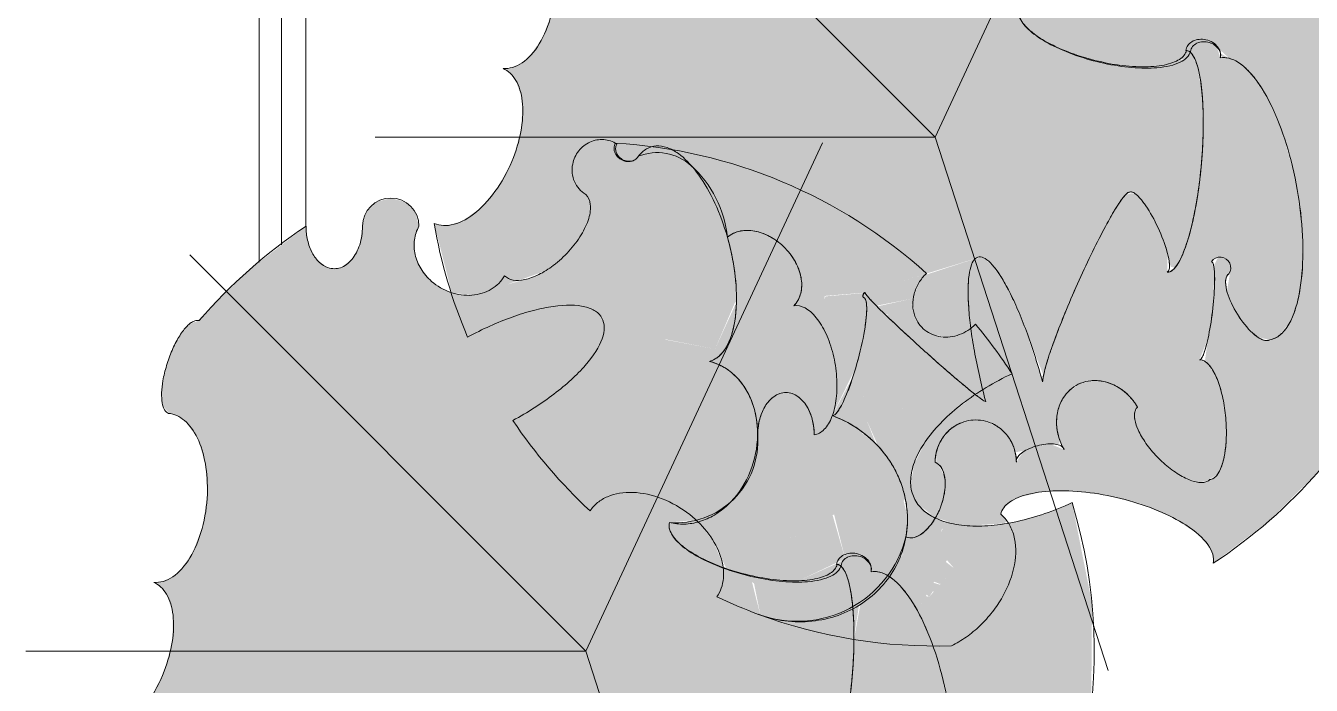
# Model space of a CAD drawing. Header units: inches. Extents: x 46946 to 48441, y 40324 to 42003.
# Drawn here: x 47943 to 47970.54, y 41182.1 to 41196.22 of the extents above; entities that cross this region are included whole.
import ezdxf

# ---------------------------------------------------------------- set-up
doc = ezdxf.new("R2010")
doc.units = ezdxf.units.IN
doc.header["$MEASUREMENT"] = 0
doc.layers.add('A-DETL-GENF', color=92, linetype='Continuous', lineweight=9)
doc.layers.add('I-FURN', color=30, linetype='Continuous', lineweight=9)

# ---------------------------------------------------------------- blocks, each defined once
blk = doc.blocks.new('PLANTER_ROOM DIVIDING_SHORT 2_ D - 6_-V152-Level 06 - Furniture')
at = {"layer": 'A-DETL-GENF'}
h = blk.add_hatch(color=256, dxfattribs=at)
h.paths.add_polyline_path([(45.401, -9.861), (44.669, -7.501), (44.207, -7.928), (43.536, -8.658), (44.163, -9.274), (44.207, -9.733), (44.735, -9.705), (45.268, -9.778)])
h.paths.add_polyline_path([(37.641, -6.361), (37.765, -6.919), (38.015, -7.424), (38.375, -7.847), (38.824, -8.162), (38.829, -8.111), (39.15, -8.283), (39.471, -8.366), (39.766, -8.361), (40.302, -8.261), (40.559, -8.161), (40.805, -8.161), (40.95, -8.099), (41.408, -7.757), (41.814, -7.246), (42.047, -6.797), (42.312, -7.019), (42.892, -7.246), (43.603, -7.436), (44.673, -7.492), (45.437, -9.973), (45.343, -10.142), (45.052, -10.435), (45.092, -10.488), (44.767, -10.548), (44.204, -10.833), (44.245, -11.299), (44.383, -11.47), (44.356, -11.831), (45.22, -12.154), (45.227, -12.083), (45.22, -11.813), (45.242, -11.741), (45.249, -12.226), (46.313, -12.772), (46.755, -13.066), (46.828, -13.206), (46.78, -13.299), (46.575, -13.482), (46.087, -13.763), (45.544, -13.97), (45.226, -14.051), (45.203, -14.136), (45.503, -14.306), (46.109, -14.494), (46.91, -14.645), (46.94, -14.649), (47.966, -14.738), (48.922, -14.719), (48.736, -14.274), (48.701, -14.115), (49.112, -13.767), (49.303, -13.415), (48.647, -13.36), (48.691, -13.066), (48.778, -12.737), (49.477, -12.559), (49.683, -12.274), (49.88, -11.714), (50.166, -11.187), (50.384, -10.927), (50.638, -10.786), (50.753, -10.789), (50.808, -11.348), (50.997, -11.113), (51.14, -10.886), (54.202, -11.649), (54.676, -10.692), (54.467, -11.77), (55.478, -12.202), (55.276, -9.205), (56.6, -8.67), (56.398, -8.475), (56.133, -8.124), (55.972, -7.774), (55.844, -7.301), (55.62, -6.51), (55.625, -6.331), (55.679, -6.104), (55.777, -5.888), (55.914, -5.696), (56.207, -5.459), (56.383, -5.379), (56.526, -5.338), (56.868, -5.342), (57.042, -5.404), (57.092, -5.425), (57.395, -5.344), (57.616, -5.123), (57.697, -4.82), (57.616, -4.518), (57.395, -4.296), (57.092, -4.215), (56.698, -4.155), (56.383, -3.987), (56.207, -3.745), (56.185, -3.61), (56.207, -3.475), (56.383, -3.233), (56.698, -3.065), (57.088, -3), (56.163, -1.791), (55.055, -0.66), (55.009, -0.515), (54.838, -0.358), (54.436, -0.135), (53.949, 0.027), (53.494, 0.088), (53.255, 0.06), (53.085, -0.072), (53.042, -0.237), (52.936, -0.403), (52.589, -0.66), (52.483, -0.708), (52.01, -0.849), (51.362, -0.891), (50.703, -0.8), (50.1, -0.574), (49.698, -0.282), (49.562, -0.105), (49.485, 0.104), (49.472, 0.257), (49.332, 0.074), (49.216, -0.018), (48.855, -0.138), (48.77, -0.155), (48.195, -0.138), (47.569, 0.033), (46.976, 0.333), (46.496, 0.723), (46.194, 1.15), (46.118, 1.445), (46.111, 1.556), (46.156, 1.733), (44.664, 1.354), (43.721, 1.015), (44.15, 0.062), (44.378, -0.819), (44.404, -1.19), (44.37, -1.495), (44.276, -1.722), (44.114, -1.865), (43.928, -1.911), (43.687, -1.865), (43.413, -1.728), (43.116, -1.504), (42.808, -1.201), (42.207, -0.411), (41.936, 0.047), (40.808, -0.832), (40.003, -1.607), (40.236, -1.865), (40.311, -2), (40.38, -2.24), (40.397, -2.529), (40.307, -3), (40.261, -3.151), (40.114, -3.457), (39.921, -3.741), (39.692, -3.991), (39.437, -4.197), (39.166, -4.349), (38.824, -4.447), (38.625, -4.467), (38.375, -4.426), (38.153, -4.349), (37.765, -5.308), (37.648, -5.782)])
h.paths.add_polyline_path([(44.219, -7.53), (44.45, -7.498), (44.263, -7.521)])
h.paths.add_polyline_path([(44.086, -7.518), (44.278, -7.518), (44.135, -7.512)])
h.paths.add_polyline_path([(43.603, -7.436), (44.135, -7.512), (44.484, -7.452), (43.692, -7.438)])
h = blk.add_hatch(color=256, dxfattribs=at)
h.paths.add_polyline_path([(37.213, -7.836), (38.343, -8.167), (38.726, -8.288), (39.367, -8.374), (39.281, -8.332), (38.903, -8.162), (38.829, -8.111), (38.824, -8.162), (38.368, -7.839), (38.001, -7.398), (37.765, -6.919), (37.641, -6.361), (37.648, -5.782), (37.225, -7.65)])
h.paths.add_polyline_path([(55.352, -16.007), (55.181, -15.438), (55.233, -15.384), (55.342, -15.956)])
h.paths.add_polyline_path([(44.678, -19.372), (46.826, -19.827), (49.023, -19.843), (51.178, -19.417), (50.942, -18.833), (50.771, -18.208), (50.69, -17.682), (50.69, -17.133), (50.795, -16.641), (50.987, -16.285), (51.167, -16.102), (51.43, -15.98), (51.81, -15.98), (52.183, -16.102), (52.595, -16.361), (52.436, -15.214), (53.505, -14.796), (52.922, -16.641), (54.272, -16.425), (54.219, -16.485), (52.939, -16.661), (53.363, -17.166), (53.641, -17.574), (54.478, -17.755), (54.773, -17), (54.697, -16.619), (54.728, -16.609), (54.777, -16.425), (54.632, -16.425), (54.596, -16.318), (54.87, -16.265), (55.138, -16.065), (55.329, -16.012), (55.424, -15.978), (55.263, -15.353), (55.392, -15.224), (55.548, -16.012), (55.743, -16.065), (56.077, -16.291), (55.662, -14.936), (55.593, -14.136), (55.492, -14.092), (55.593, -14.936), (54.426, -14.879), (53.851, -14.707), (53.041, -14.279), (52.667, -14.931), (52.351, -15.283), (51.943, -15.586), (51.432, -15.803), (51.006, -14.468), (50.043, -14.737), (51.243, -15.833), (50.883, -15.889), (50.25, -15.803), (50.043, -15.764), (50.59, -16.285), (50.718, -16.45), (50.613, -16.645), (50.509, -16.591), (50.376, -16.908), (50.293, -16.838), (50.247, -16.91), (50.066, -16.804), (49.906, -17.002), (49.774, -16.888), (49.909, -16.712), (49.882, -16.696), (49.727, -16.847), (49.423, -16.584), (49.462, -16.45), (49.351, -16.385), (49.269, -16.45), (49.156, -16.352), (49.18, -16.285), (48.868, -16.102), (48.072, -16.45), (47.126, -16.71), (46.131, -16.854), (45.649, -16.877), (45.547, -17.139), (45.465, -16.873), (45.07, -16.867), (45.037, -17.632), (44.731, -19.116)])
h.paths.add_polyline_path([(43.742, -18.964), (44.678, -19.372), (44.449, -17.033), (44.019, -18.208)])
h.paths.add_polyline_path([(43.873, -14.88), (44.101, -15.548), (44.421, -15.359), (44.729, -15.244), (44.993, -15.235), (45.277, -15.318), (45.351, -15.279), (45.428, -15.136), (45.41, -15.052), (45.244, -14.967), (45.039, -14.986), (44.415, -14.957), (43.893, -14.884)])
h.paths.add_polyline_path([(46.225, -17.257), (46.496, -17.485), (46.368, -17.87), (46.297, -17.565)])
h.paths.add_polyline_path([(49.514, -13.574), (49.98, -14.555), (50.945, -14.276), (50.757, -13.685), (50.528, -13.881), (50.364, -12.952), (50.218, -13.042), (50.21, -12.876), (50.066, -12.943), (50.048, -13.145), (49.563, -13.441)])
h.paths.add_polyline_path([(49.795, -11.933), (49.891, -11.923), (50.337, -11.736), (50.643, -11.514), (50.808, -11.348), (50.761, -11.074), (50.753, -10.789), (50.631, -10.789), (50.384, -10.927), (50.1, -11.286), (49.834, -11.832), (49.798, -11.923)])
h = blk.add_hatch(color=256, dxfattribs=at)
h.paths.add_polyline_path([(55.352, -16.007), (55.233, -15.384), (55.195, -15.486), (55.336, -15.955)])
h.paths.add_polyline_path([(56.401, -17.345), (56.05, -16.268), (55.864, -16.129), (55.648, -16.039), (55.548, -16.012), (55.377, -15.238), (55.263, -15.353), (55.432, -16.009), (55.191, -16.044), (55.05, -16.112), (54.979, -16.16), (54.847, -16.269), (54.596, -16.318), (54.637, -16.442), (54.772, -16.443), (54.727, -16.709), (54.728, -16.809), (54.745, -17.071), (54.661, -17.286), (55.474, -17.197), (56.044, -17.208), (56.268, -17.261)])
h.paths.add_polyline_path([(48.647, -13.36), (49.303, -13.415), (49.112, -13.767), (48.701, -14.115), (48.841, -14.555), (49.015, -14.908), (49.375, -15.33), (49.824, -15.646), (49.829, -15.594), (50.1, -15.748), (50.471, -15.849), (50.883, -15.889), (51.233, -15.803), (50.043, -14.737), (51.006, -14.468), (51.432, -15.803), (51.95, -15.583), (52.408, -15.24), (52.814, -14.729), (53.06, -14.285), (54.067, -14.783), (54.603, -14.92), (55.593, -14.936), (55.532, -14.109), (55.602, -14.117), (55.673, -14.975), (56.437, -17.456), (56.343, -17.626), (56.22, -17.748), (55.644, -18.098), (54.787, -18.46), (53.896, -18.805), (54.458, -18.968), (55.644, -19.437), (56.989, -20.078), (57.651, -20.467), (57.823, -20.654), (57.813, -20.732), (57.66, -20.9), (57.25, -21.165), (56.712, -21.401), (56.312, -21.499), (56.226, -21.534), (56.203, -21.619), (56.503, -21.789), (57.109, -21.978), (57.91, -22.128), (57.94, -22.132), (58.966, -22.221), (59.963, -22.198), (60.545, -22.092), (60.786, -21.974), (60.803, -21.908), (60.65, -21.804), (60.655, -21.735), (60.578, -21.63), (60.596, -21.573), (60.515, -21.167), (60.526, -20.4), (60.683, -19.758), (60.88, -19.197), (61.122, -18.731), (61.384, -18.411), (61.638, -18.27), (61.753, -18.272), (61.782, -18.742), (61.892, -19.117), (61.902, -19.132), (62.122, -19.498), (62.454, -19.794), (62.901, -20.017), (63.129, -20.097), (63.667, -20.153), (64.123, -20.097), (64.281, -20.06), (64.609, -19.908), (64.977, -19.568), (65.081, -19.432), (65.202, -19.132), (65.278, -19.292), (65.415, -19.431), (65.747, -19.593), (66.143, -19.686), (66.824, -19.701), (67.578, -19.588), (68.324, -19.359), (68.98, -19.039), (69.496, -18.642), (69.644, -18.434), (69.648, -17.812), (69.549, -17.575), (69.486, -17.431), (69.525, -17.263), (69.656, -17.143), (69.919, -17.014), (69.94, -16.717), (69.815, -16.44), (69.573, -16.249), (69.272, -16.188), (68.982, -16.273), (68.561, -16.579), (68.259, -16.544), (67.909, -16.384), (67.558, -16.119), (67.254, -15.786), (67.038, -15.43), (66.939, -15.098), (66.97, -14.836), (67.033, -14.742), (66.824, -14.557), (66.679, -14.304), (66.625, -14.078), (66.618, -14.042), (66.625, -13.814), (66.679, -13.587), (66.777, -13.372), (66.914, -13.179), (67.207, -12.943), (67.473, -12.83), (67.526, -12.821), (67.868, -12.825), (68.042, -12.888), (68.092, -12.908), (68.395, -12.827), (68.616, -12.606), (68.697, -12.303), (68.616, -12.001), (68.395, -11.779), (68.092, -11.698), (67.698, -11.638), (67.383, -11.47), (67.207, -11.228), (67.185, -11.093), (67.207, -10.959), (67.383, -10.716), (67.698, -10.548), (68.092, -10.488), (67.163, -9.274), (66.061, -8.161), (65.986, -7.974), (65.838, -7.842), (65.436, -7.618), (64.949, -7.456), (64.494, -7.395), (64.255, -7.423), (64.085, -7.555), (64.042, -7.72), (63.878, -7.938), (63.712, -8.071), (63.483, -8.191), (63.01, -8.332), (62.362, -8.374), (61.703, -8.283), (61.122, -8.071), (60.698, -7.766), (60.562, -7.589), (60.485, -7.379), (60.472, -7.226), (60.332, -7.409), (60.216, -7.501), (59.855, -7.621), (59.77, -7.639), (59.195, -7.621), (58.569, -7.45), (57.976, -7.15), (57.496, -6.76), (57.194, -6.333), (57.118, -6.038), (57.111, -5.927), (57.156, -5.75), (55.674, -6.126), (55.619, -6.548), (55.656, -6.76), (55.664, -6.787), (55.848, -7.314), (56.133, -8.124), (56.459, -8.537), (56.6, -8.67), (55.276, -9.205), (55.469, -12.226), (54.467, -11.77), (54.687, -10.587), (54.202, -11.649), (51.14, -10.886), (51.114, -10.94), (50.753, -11.409), (50.514, -11.618), (50.437, -11.68), (50.1, -11.854), (49.766, -12.011), (49.658, -12.281), (49.448, -12.603), (48.778, -12.737), (48.648, -13.265)])
h.paths.add_polyline_path([(49.514, -13.574), (49.563, -13.441), (50.048, -13.145), (50.1, -12.928), (50.21, -12.876), (50.218, -13.042), (50.364, -12.952), (50.537, -13.931), (50.757, -13.685), (50.921, -14.319), (49.98, -14.555), (49.888, -14.403), (49.686, -13.955)])
h.paths.add_polyline_path([(53.363, -17.561), (53.594, -17.505), (53.486, -17.35), (53.374, -17.538)])
h.paths.add_polyline_path([(69.689, -18.396), (69.777, -18.208), (69.805, -17.988), (69.76, -17.895), (69.716, -18.208)])
h = blk.add_hatch(color=256, dxfattribs=at)
h.paths.add_polyline_path([(40.999, -8.071), (41.043, -8.169), (41.444, -8.159), (41.408, -8.081), (41.022, -8.053)])
h.paths.add_polyline_path([(40.796, -8.165), (41.003, -8.161), (40.973, -8.083), (40.805, -8.161)])
h.paths.add_polyline_path([(41.436, -7.731), (41.498, -8.177), (43.074, -8.202), (43.534, -8.65), (44.508, -7.529), (44.474, -7.521), (44.207, -7.529), (43.603, -7.436), (42.892, -7.246), (42.312, -7.019), (42.077, -6.868), (42.025, -6.827), (41.664, -7.451), (41.528, -7.618)])
h.paths.add_polyline_path([(41.33, -7.815), (41.436, -7.757), (41.408, -7.757)])
h.paths.add_polyline_path([(43.618, -14.042), (43.679, -14.304), (43.837, -14.761), (43.893, -14.884), (44.562, -14.97), (45.185, -14.97), (45.358, -14.94), (45.418, -15.033), (45.431, -15.125), (45.391, -15.235), (45.277, -15.318), (45.173, -15.328), (44.683, -15.258), (44.387, -15.375), (44.101, -15.548), (44.317, -15.862), (44.599, -16.153), (44.957, -16.409), (45.324, -16.558), (45.593, -16.578), (45.625, -16.752), (45.767, -16.872), (46.655, -16.793), (47.612, -16.593), (48.141, -16.423), (48.25, -14.743), (47.259, -14.688), (46.275, -14.534), (45.503, -14.306), (45.203, -14.136), (45.109, -13.97), (45.507, -13.98), (45.998, -13.805), (46.502, -13.532), (46.78, -13.299), (46.8, -13.206), (46.755, -13.066), (46.313, -12.772), (45.249, -12.226), (45.223, -12.548), (44.998, -12.747), (44.989, -12.648), (45.197, -12.202), (44.073, -11.716), (43.777, -13.372), (43.679, -13.587), (43.62, -13.97)])
h.paths.add_polyline_path([(44.175, -9.736), (44.245, -10.797), (44.539, -10.615), (44.377, -10.677), (44.207, -9.733), (44.185, -9.735)])
h.paths.add_polyline_path([(44.499, -9.713), (45.044, -10.387), (45.376, -10.109), (45.437, -9.973), (45.376, -9.846), (45.22, -9.766), (44.89, -9.715), (44.526, -9.712)])
h.paths.add_polyline_path([(48.307, -14.744), (48.988, -14.854), (48.922, -14.719), (48.31, -14.744)])
h = blk.add_hatch(color=256, dxfattribs=at)
h.paths.add_polyline_path([(48.141, -16.423), (48.868, -16.102), (49.21, -16.302), (49.156, -16.352), (49.302, -16.45), (49.351, -16.385), (49.486, -16.464), (49.434, -16.593), (49.727, -16.847), (49.909, -16.712), (49.949, -16.736), (49.774, -16.888), (49.906, -17.002), (50.1, -16.824), (50.247, -16.91), (50.293, -16.838), (50.376, -16.908), (50.534, -16.604), (50.659, -16.643), (50.731, -16.41), (50.534, -16.224), (50.442, -16.102), (49.829, -15.594), (49.824, -15.646), (49.368, -15.323), (49.001, -14.881), (48.25, -14.744), (48.15, -16.285)])
h.paths.add_polyline_path([(48.614, -13.357), (48.627, -13.358), (48.634, -13.281)])
h.paths.add_polyline_path([(53.429, -20.668), (53.428, -20.668), (53.265, -20.731)])
h.paths.add_polyline_path([(49.88, -22.436), (50.794, -23.644), (51.867, -24.713), (53.716, -26), (55.678, -26.855), (57.826, -27.311), (60.023, -27.326), (62.178, -26.9), (61.853, -26), (61.777, -25.729), (61.688, -25), (61.69, -24.617), (61.824, -24.057), (61.915, -23.848), (62.142, -23.597), (62.43, -23.463), (62.81, -23.463), (63.14, -23.561), (63.53, -23.789), (63.922, -24.125), (64.298, -24.554), (64.737, -25.238), (64.937, -25.613), (65.995, -24.83), (65.777, -24.49), (65.773, -24.483), (65.728, -24.125), (65.737, -24.057), (65.846, -23.789), (65.977, -23.645), (66.138, -23.548), (66.329, -23.495), (66.352, -23.49), (66.548, -23.495), (66.743, -23.548), (67.047, -23.748), (67.109, -23.748), (68.197, -22.316), (69.049, -20.679), (69.611, -18.935), (69.872, -17.115), (69.59, -17.186), (69.5, -17.317), (69.513, -17.433), (69.657, -17.865), (69.659, -18.208), (69.611, -18.509), (69.257, -18.856), (68.929, -19.132), (68.259, -19.425), (67.868, -19.533), (67.992, -19.798), (68.005, -19.969), (68.005, -19.969), (67.918, -20.334), (67.695, -20.679), (67.374, -20.946), (67.01, -21.09), (66.663, -21.087), (66.391, -20.937), (66.344, -21.18), (66.136, -21.421), (65.792, -21.629), (65.354, -21.78), (64.874, -21.856), (64.41, -21.848), (64.019, -21.756), (63.747, -21.592), (63.627, -21.375), (64.021, -21.315), (64.337, -21.147), (64.512, -20.905), (64.512, -20.635), (64.337, -20.393), (64.021, -20.225), (63.627, -20.165), (63.045, -20.097), (62.784, -20.017), (62.415, -19.794), (62.112, -19.487), (61.893, -19.116), (61.892, -19.114), (61.761, -18.557), (61.753, -18.272), (61.631, -18.272), (61.384, -18.411), (61.114, -18.745), (60.872, -19.217), (60.674, -19.794), (60.491, -20.697), (60.511, -21.051), (60.545, -21.388), (60.578, -21.63), (60.596, -21.676), (60.662, -21.741), (60.666, -21.814), (61.012, -22.092), (61.04, -22.29), (60.963, -22.482), (60.688, -22.783), (60.597, -22.983), (60.427, -23.188), (60.023, -23.489), (59.495, -23.768), (58.612, -24.076), (57.627, -24.281), (56.649, -24.361), (55.782, -24.306), (55.121, -24.123), (54.891, -23.99), (54.737, -23.832), (54.65, -23.548), (54.714, -23.405), (54.939, -23.157), (55.269, -22.922), (55.704, -22.735), (55.946, -22.709), (56.063, -22.762), (56.173, -22.812), (56.277, -22.801), (56.351, -22.762), (56.428, -22.62), (56.41, -22.535), (56.244, -22.45), (56.039, -22.47), (55.415, -22.44), (54.7, -22.33), (54.233, -22.266), (54.098, -22.373), (54.097, -22.373), (53.849, -22.513), (53.316, -22.665), (52.886, -22.716), (52.266, -22.692), (51.853, -22.573), (51.754, -22.509), (51.627, -22.301), (51.615, -22.104), (51.703, -21.845), (51.88, -21.557), (52.266, -21.142), (52.699, -20.849), (53.037, -20.756), (53.155, -20.773), (53.222, -20.817), (53.545, -20.539), (53.66, -20.369), (53.716, -20.268), (53.781, -20.042), (53.781, -19.792), (53.716, -19.571), (53.545, -19.335), (53.465, -19.258), (53.442, -19.245), (53.235, -19.142), (52.958, -19.091), (52.781, -19.092), (52.53, -19.149), (52.315, -19.245), (52.436, -18.939), (52.37, -18.587), (52.258, -18.36), (52.041, -18.223), (52.258, -18.197), (52.463, -18.123), (52.642, -18.004), (52.788, -17.847), (52.914, -17.566), (52.941, -17.458), (52.921, -17.166), (52.889, -17.045), (52.753, -16.821), (52.512, -16.616), (52.436, -16.573), (52.258, -16.508), (52.025, -16.508), (51.927, -16.616), (51.719, -16.688), (51.434, -16.688), (51.046, -16.583), (50.858, -16.497), (50.731, -16.895), (50.684, -17.166), (50.731, -17.946), (50.777, -18.019), (50.93, -17.887), (51.068, -17.952), (51.26, -18.208), (51.288, -18.258), (51.412, -18.785), (51.426, -19.435), (51.33, -20.177), (51.133, -20.918), (50.858, -21.576), (50.512, -22.104), (50.195, -22.379), (50.033, -22.438)])
h.paths.add_polyline_path([(60.688, -22.783), (60.795, -22.592), (60.695, -22.638)])
h = blk.add_hatch(color=256, dxfattribs=at)
h.paths.add_polyline_path([(50.859, -16.493), (51.282, -16.66), (51.503, -16.693), (51.719, -16.688), (51.896, -16.607), (52.054, -16.485), (52.436, -16.573), (52.579, -16.66), (52.753, -16.821), (52.788, -16.859), (52.921, -17.166), (52.942, -17.248), (52.914, -17.566), (52.878, -17.682), (52.788, -17.847), (52.642, -18.004), (52.299, -18.183), (52.258, -18.223), (52.299, -18.428), (52.417, -18.765), (52.422, -19.092), (52.449, -19.146), (53.265, -19.149), (53.545, -19.334), (53.633, -19.427), (53.734, -19.601), (53.787, -19.815), (53.781, -20.042), (53.66, -20.369), (53.545, -20.539), (53.429, -20.668), (53.222, -20.817), (53.037, -20.756), (52.835, -20.793), (52.557, -20.927), (52.266, -21.142), (51.88, -21.557), (51.703, -21.845), (51.703, -21.846), (51.613, -22.144), (51.647, -22.307), (51.781, -22.527), (51.996, -22.631), (52.411, -22.709), (52.895, -22.715), (53.513, -22.622), (53.987, -22.445), (54.185, -22.274), (54.233, -22.144), (54.7, -22.33), (55.415, -22.44), (56.151, -22.463), (56.273, -22.423), (56.358, -22.423), (56.418, -22.516), (56.431, -22.608), (56.391, -22.718), (56.277, -22.801), (56.173, -22.812), (55.704, -22.735), (55.387, -22.858), (55.041, -23.074), (54.737, -23.374), (54.699, -23.48), (54.664, -23.656), (54.737, -23.832), (55.007, -24.057), (55.121, -24.123), (55.678, -24.284), (56.195, -24.35), (57.131, -24.337), (58.126, -24.193), (59.072, -23.933), (59.868, -23.586), (60.427, -23.188), (60.597, -22.983), (60.688, -22.783), (60.697, -22.592), (60.926, -22.52), (61.026, -22.359), (61.034, -22.153), (60.938, -21.996), (60.832, -21.932), (60.625, -22.067), (60.225, -22.166), (59.481, -22.224), (58.612, -22.202), (57.596, -22.079), (56.722, -21.87), (56.328, -21.704), (56.13, -21.534), (56.13, -21.455), (56.507, -21.463), (56.998, -21.288), (57.502, -21.015), (57.78, -20.783), (57.8, -20.689), (57.755, -20.549), (57.313, -20.255), (56.22, -19.696), (55.006, -19.172), (54.031, -18.836), (53.761, -18.785), (54.908, -18.412), (55.735, -18.049), (56.249, -17.719), (56.401, -17.537), (56.437, -17.456), (56.376, -17.329), (56.22, -17.25), (55.935, -17.201), (55.352, -17.201), (54.661, -17.286), (54.478, -17.755), (53.635, -17.566), (53.594, -17.505), (53.363, -17.522), (53.486, -17.347), (53.064, -16.804), (52.939, -16.661), (54.219, -16.485), (54.32, -16.371), (52.922, -16.641), (53.516, -14.761), (52.439, -15.24), (52.595, -16.361), (52.436, -16.25), (51.999, -16.036), (51.648, -15.972), (51.416, -15.986), (51.142, -16.114), (50.863, -16.485), (50.86, -16.492)])
h.paths.add_polyline_path([(63.627, -21.375), (63.747, -21.592), (64.021, -21.757), (64.445, -21.85), (64.947, -21.848), (65.354, -21.78), (65.792, -21.629), (66.136, -21.421), (66.344, -21.18), (66.407, -20.946), (66.688, -21.09), (67.01, -21.09), (67.387, -20.937), (67.695, -20.679), (67.821, -20.513), (67.821, -20.512), (67.98, -20.149), (67.992, -19.798), (67.857, -19.516), (67.035, -19.681), (66.272, -19.699), (65.663, -19.568), (65.331, -19.346), (65.243, -19.219), (65.202, -19.132), (64.999, -19.541), (64.794, -19.762), (64.507, -19.955), (64.173, -20.085), (63.808, -20.148), (63.829, -20.18), (64.193, -20.297), (64.445, -20.507), (64.535, -20.77), (64.495, -20.937), (64.337, -21.147), (64.019, -21.316), (63.667, -21.372)])
for p, q in [((48, -9), (48, 3)), ((48, -9), (56.485, -0.515)), ((59, -16.483), (59, -4.483)), ((59, -16.483), (67.485, -7.998)), ((48, -9), (36.587, -12.708)), ((48, -9), (58.876, -14.071)), ((52.684, -12.678), (52.627, -12.682)), ((59, -16.483), (47.587, -20.191)), ((59, -16.483), (69.876, -21.555))]:
    blk.add_line(p, q, dxfattribs=at)
for centre, radius, start, end in [((48, -9), 10.891, 33.3994, 49.4954), ((57.092, -4.82), 0.605, 270, 90), ((59, -16.483), 10.891, 99.7488, 113.1351), ((59, -16.483), 10.891, 123.8318, 137.2469), ((48, -9), 10.891, 317.9293, 356.6765), ((57.587, -10.531), 1.083, 317.8572, 22.1428), ((52.5, -10.933), 1.753, 175.2963, 274.1563), ((56.614, -9.65), 2.395, 275.8094, 317.8572), ((59, -16.483), 10.891, 154.5842, 159.67), ((59, -16.483), 10.891, 159.67, 181.8334), ((51.037, -13.533), 2.399, 159.67, 255.6736), ((48, -9), 10.891, 229.0869, 286.9658), ((48, -9), 10.891, 303.0342, 309.9658), ((59, -16.483), 10.891, 213.1308, 229.0869), ((56.205, -22.588), 0.227, 235, 55), ((56.205, -22.588), 0.227, 235, 55)]:
    blk.add_arc(centre, radius, start, end, dxfattribs=at)
for points, knots in [([(49.472, 0.257), (49.447, 0.201), (49.38, 0.1), (49.172, -0.065), (48.792, -0.182), (48.204, -0.164), (47.536, 0.018), (46.882, 0.36), (46.36, 0.824), (46.132, 1.235), (46.097, 1.537), (46.128, 1.67), (46.156, 1.733)], [0, 0, 0, 0, 0.058824, 0.117647, 0.235294, 0.352941, 0.470588, 0.602941, 0.735294, 0.867647, 0.933824, 1, 1, 1, 1]), ([(53.089, -0.059), (53.083, -0.12), (53.052, -0.238), (52.909, -0.461), (52.589, -0.696), (52.027, -0.87), (51.336, -0.916), (50.606, -0.805), (49.961, -0.536), (49.612, -0.222), (49.481, 0.051), (49.466, 0.188), (49.472, 0.257)], [0, 0, 0, 0, 0.058824, 0.117647, 0.235294, 0.352941, 0.470588, 0.602941, 0.735294, 0.867647, 0.933824, 1, 1, 1, 1]), ([(55.074, -0.719), (55.08, -0.7), (55.084, -0.659), (55.062, -0.59), (55.013, -0.515), (54.939, -0.437), (54.841, -0.358), (54.684, -0.254), (54.443, -0.13), (54.114, -0.011), (53.699, 0.088), (53.353, 0.1), (53.15, 0.031), (53.1, -0.026), (53.089, -0.059)], [0, 0, 0, 0, 0.052632, 0.105263, 0.157895, 0.210526, 0.263158, 0.315789, 0.421053, 0.526316, 0.631579, 0.815789, 0.907895, 1, 1, 1, 1]), ([(57.092, -4.215), (57.023, -4.215), (56.889, -4.205), (56.63, -4.145), (56.358, -4), (56.207, -3.791), (56.177, -3.61), (56.204, -3.452), (56.309, -3.282), (56.515, -3.128), (56.788, -3.028), (56.989, -3.005), (57.092, -3.005)], [0, 0, 0, 0, 0.071429, 0.142857, 0.285714, 0.428571, 0.5, 0.571429, 0.678571, 0.785714, 0.892857, 1, 1, 1, 1]), ([(56.033, -7.259), (55.974, -7.224), (55.866, -7.142), (55.738, -6.977), (55.651, -6.78), (55.596, -6.488), (55.648, -6.096), (55.872, -5.709), (56.172, -5.453), (56.485, -5.323), (56.808, -5.308), (57.002, -5.374), (57.092, -5.425)], [0, 0, 0, 0, 0.071429, 0.142857, 0.214286, 0.285714, 0.428571, 0.571429, 0.678571, 0.785714, 0.892857, 1, 1, 1, 1]), ([(60.472, -7.226), (60.447, -7.282), (60.38, -7.384), (60.172, -7.548), (59.792, -7.665), (59.204, -7.647), (58.536, -7.465), (57.882, -7.123), (57.36, -6.659), (57.132, -6.249), (57.097, -5.947), (57.128, -5.813), (57.156, -5.75)], [0, 0, 0, 0, 0.058824, 0.117647, 0.235294, 0.352941, 0.470588, 0.602941, 0.735294, 0.867647, 0.933824, 1, 1, 1, 1]), ([(54.721, -6.468), (54.807, -6.627), (54.964, -6.943), (55.159, -7.424), (55.301, -7.885), (55.417, -8.453), (55.411, -8.915), (55.286, -9.22), (55.136, -9.361), (54.935, -9.41), (54.612, -9.349), (54.221, -9.102), (53.808, -8.696), (53.499, -8.325), (53.202, -7.899), (53.023, -7.595), (52.936, -7.437)], [0, 0, 0, 0, 0.0625, 0.125, 0.1875, 0.25, 0.375, 0.4375, 0.5, 0.5625, 0.625, 0.75, 0.8125, 0.875, 0.9375, 1, 1, 1, 1]), ([(57.774, -9), (57.721, -9.053), (57.613, -9.102), (57.422, -9.1), (57.207, -9.055), (56.909, -8.918), (56.55, -8.647), (56.252, -8.321), (56.044, -7.988), (55.935, -7.685), (55.926, -7.428), (55.987, -7.306), (56.033, -7.259)], [0, 0, 0, 0, 0.117647, 0.176471, 0.235294, 0.352941, 0.470588, 0.588235, 0.691176, 0.794118, 0.897059, 1, 1, 1, 1]), ([(64.089, -7.543), (64.083, -7.604), (64.052, -7.722), (63.909, -7.944), (63.589, -8.179), (63.027, -8.354), (62.336, -8.399), (61.606, -8.289), (60.961, -8.02), (60.612, -7.706), (60.481, -7.432), (60.466, -7.295), (60.472, -7.226)], [0, 0, 0, 0, 0.058824, 0.117647, 0.235294, 0.352941, 0.470588, 0.602941, 0.735294, 0.867647, 0.933824, 1, 1, 1, 1]), ([(58.854, -9.664), (58.882, -9.621), (58.925, -9.533), (58.955, -9.385), (58.947, -9.233), (58.886, -9.037), (58.721, -8.828), (58.466, -8.71), (58.232, -8.698), (58.045, -8.747), (57.884, -8.85), (57.806, -8.945), (57.774, -9)], [0, 0, 0, 0, 0.076923, 0.153846, 0.230769, 0.307692, 0.461538, 0.615385, 0.711538, 0.807692, 0.903846, 1, 1, 1, 1]), ([(51.003, -9.09), (51.069, -9.135), (51.186, -9.243), (51.358, -9.531), (51.436, -9.999), (51.296, -10.64), (50.961, -11.222), (50.512, -11.66), (50.027, -11.918), (49.629, -11.97), (49.346, -11.91), (49.222, -11.848), (49.163, -11.809)], [0, 0, 0, 0, 0.066667, 0.133333, 0.266667, 0.4, 0.533333, 0.65, 0.766667, 0.883333, 0.941667, 1, 1, 1, 1]), ([(58.872, -9.631), (58.84, -9.613), (58.787, -9.599), (58.71, -9.607), (58.635, -9.633), (58.551, -9.698), (58.491, -9.802), (58.473, -9.906), (58.485, -9.996), (58.524, -10.073), (58.566, -10.109), (58.59, -10.123)], [0, 0, 0, 0, 0.142857, 0.214286, 0.285714, 0.428571, 0.571429, 0.678571, 0.785714, 0.892857, 1, 1, 1, 1]), ([(58.59, -10.123), (58.56, -10.106), (58.523, -10.069), (58.494, -10.003), (58.48, -9.93), (58.493, -9.832), (58.549, -9.735), (58.624, -9.671), (58.702, -9.638), (58.783, -9.634), (58.831, -9.651), (58.854, -9.664)], [0, 0, 0, 0, 0.142857, 0.214286, 0.285714, 0.428571, 0.571429, 0.678571, 0.785714, 0.892857, 1, 1, 1, 1]), ([(54.202, -11.649), (54.232, -11.762), (54.34, -11.913), (54.599, -12.066), (54.845, -12.152), (55.136, -12.208), (55.574, -12.24), (56.191, -12.197), (56.965, -12.021), (57.689, -11.738), (58.285, -11.379), (58.637, -11.032), (58.795, -10.738), (58.83, -10.505), (58.765, -10.295), (58.659, -10.176), (58.59, -10.123)], [0, 0, 0, 0, 0.095238, 0.142857, 0.190476, 0.238095, 0.285714, 0.380952, 0.47619, 0.571429, 0.666667, 0.761905, 0.821429, 0.880952, 0.940476, 1, 1, 1, 1]), ([(50.753, -10.789), (50.715, -10.78), (50.637, -10.778), (50.509, -10.826), (50.376, -10.923), (50.195, -11.114), (49.973, -11.46), (49.741, -12.003), (49.569, -12.612), (49.476, -13.224), (49.471, -13.817), (49.583, -14.293), (49.741, -14.445), (49.835, -14.468)], [0, 0, 0, 0, 0.052632, 0.105263, 0.157895, 0.210526, 0.315789, 0.421053, 0.526316, 0.631579, 0.736842, 0.868421, 1, 1, 1, 1]), ([(49.856, -14.385), (49.819, -14.376), (49.751, -14.341), (49.663, -14.241), (49.593, -14.097), (49.524, -13.849), (49.492, -13.448), (49.54, -12.874), (49.672, -12.269), (49.872, -11.698), (50.139, -11.184), (50.454, -10.825), (50.661, -10.766), (50.753, -10.789)], [0, 0, 0, 0, 0.052632, 0.105263, 0.157895, 0.210526, 0.315789, 0.421053, 0.526316, 0.631579, 0.736842, 0.868421, 1, 1, 1, 1]), ([(50.753, -10.789), (50.727, -10.895), (50.704, -11.108), (50.758, -11.439), (50.899, -11.757), (51.192, -12.145), (51.73, -12.526), (52.457, -12.707), (53.112, -12.655), (53.63, -12.448), (53.954, -12.159), (54.127, -11.88), (54.182, -11.728), (54.202, -11.649)], [0, 0, 0, 0, 0.071429, 0.142857, 0.214286, 0.285714, 0.428571, 0.571429, 0.678571, 0.785714, 0.892857, 0.946429, 1, 1, 1, 1]), ([(56.857, -12.033), (56.719, -12.072), (56.445, -12.139), (55.895, -12.226), (55.18, -12.243), (54.605, -12.096), (54.301, -11.866), (54.222, -11.726), (54.202, -11.649)], [0, 0, 0, 0, 0.111111, 0.222222, 0.444444, 0.722222, 0.861111, 1, 1, 1, 1]), ([(55.391, -13.454), (55.428, -13.491), (55.51, -13.552), (55.709, -13.63), (56.007, -13.632), (56.382, -13.484), (56.698, -13.221), (56.914, -12.899), (57.017, -12.572), (57.002, -12.264), (56.917, -12.101), (56.857, -12.033)], [0, 0, 0, 0, 0.066667, 0.133333, 0.266667, 0.4, 0.533333, 0.65, 0.766667, 0.883333, 1, 1, 1, 1]), ([(56.857, -12.033), (56.891, -12.072), (56.948, -12.157), (57.015, -12.363), (57.005, -12.664), (56.842, -13.038), (56.568, -13.346), (56.242, -13.551), (55.915, -13.64), (55.612, -13.612), (55.455, -13.518), (55.391, -13.454)], [0, 0, 0, 0, 0.066667, 0.133333, 0.266667, 0.4, 0.533333, 0.65, 0.766667, 0.883333, 1, 1, 1, 1]), ([(48.788, -12.699), (48.719, -12.886), (48.65, -13.167), (48.622, -13.556), (48.639, -13.942), (48.744, -14.412), (49.08, -15.092), (49.64, -15.603), (50.245, -15.827), (50.607, -15.885), (50.849, -15.894), (51.055, -15.879), (51.287, -15.845), (51.566, -15.77), (51.839, -15.649), (52.042, -15.53), (52.19, -15.427), (52.33, -15.314), (52.504, -15.152), (52.784, -14.826), (52.956, -14.509), (53.043, -14.276)], [0, 0, 0, 0, 0.076923, 0.115385, 0.153846, 0.230769, 0.307692, 0.461538, 0.538462, 0.576923, 0.615385, 0.639423, 0.663462, 0.711538, 0.759615, 0.783654, 0.807692, 0.831731, 0.855769, 0.903846, 1, 1, 1, 1]), ([(52.627, -12.682), (52.696, -12.682), (52.83, -12.692), (53.089, -12.752), (53.361, -12.897), (53.512, -13.106), (53.542, -13.287), (53.516, -13.445), (53.41, -13.615), (53.204, -13.769), (52.932, -13.869), (52.731, -13.892), (52.627, -13.892)], [0, 0, 0, 0, 0.071429, 0.142857, 0.285714, 0.428571, 0.5, 0.571429, 0.678571, 0.785714, 0.892857, 1, 1, 1, 1]), ([(52.627, -13.892), (52.696, -13.892), (52.831, -13.882), (53.024, -13.836), (53.198, -13.764), (53.391, -13.635), (53.542, -13.426), (53.542, -13.171), (53.41, -12.959), (53.204, -12.805), (52.932, -12.705), (52.731, -12.682), (52.627, -12.682)], [0, 0, 0, 0, 0.071429, 0.142857, 0.214286, 0.285714, 0.428571, 0.571429, 0.678571, 0.785714, 0.892857, 1, 1, 1, 1]), ([(52.627, -13.892), (52.64, -13.971), (52.701, -14.08), (52.86, -14.201), (53.065, -14.301), (53.398, -14.379), (53.871, -14.387), (54.361, -14.31), (54.808, -14.155), (55.159, -13.943), (55.372, -13.697), (55.403, -13.533), (55.391, -13.454)], [0, 0, 0, 0, 0.111111, 0.166667, 0.222222, 0.333333, 0.444444, 0.555556, 0.666667, 0.777778, 0.888889, 1, 1, 1, 1]), ([(55.391, -13.454), (55.403, -13.534), (55.38, -13.656), (55.265, -13.82), (55.101, -13.978), (54.808, -14.155), (54.361, -14.31), (53.871, -14.387), (53.398, -14.379), (52.999, -14.285), (52.721, -14.117), (52.64, -13.971), (52.627, -13.892)], [0, 0, 0, 0, 0.111111, 0.166667, 0.222222, 0.333333, 0.444444, 0.555556, 0.666667, 0.777778, 0.888889, 1, 1, 1, 1]), ([(49.856, -14.37), (49.857, -14.397), (49.841, -14.449), (49.763, -14.521), (49.634, -14.586), (49.455, -14.64), (49.232, -14.685), (48.881, -14.729), (48.148, -14.762), (47.152, -14.695), (46.256, -14.54), (45.648, -14.378), (45.206, -14.178), (45.104, -14.036), (45.109, -13.97)], [0, 0, 0, 0, 0.047619, 0.095238, 0.142857, 0.190476, 0.238095, 0.285714, 0.380952, 0.571429, 0.666667, 0.761905, 0.880952, 1, 1, 1, 1]), ([(45.109, -13.97), (45.107, -13.996), (45.12, -14.05), (45.193, -14.134), (45.316, -14.219), (45.488, -14.303), (45.705, -14.384), (46.047, -14.487), (46.764, -14.643), (47.749, -14.746), (48.647, -14.746), (49.264, -14.692), (49.727, -14.572), (49.85, -14.451), (49.856, -14.385)], [0, 0, 0, 0, 0.047619, 0.095238, 0.142857, 0.190476, 0.238095, 0.285714, 0.380952, 0.571429, 0.666667, 0.761905, 0.880952, 1, 1, 1, 1]), ([(53.043, -14.276), (52.976, -14.456), (52.85, -14.707), (52.628, -15.011), (52.376, -15.287), (52.009, -15.573), (51.591, -15.764), (51.242, -15.854), (50.885, -15.902), (50.621, -15.888), (50.444, -15.857)], [0, 0, 0, 0, 0.166667, 0.25, 0.333333, 0.5, 0.666667, 0.75, 0.833333, 1, 1, 1, 1]), ([(55.566, -14.952), (55.563, -14.963), (55.549, -14.981), (55.502, -15.001), (55.431, -15.014), (55.337, -15.018), (55.222, -15.014), (55.044, -14.998), (54.676, -14.943), (54.053, -14.792), (53.441, -14.575), (53.148, -14.419), (53.05, -14.328), (53.039, -14.292), (53.043, -14.276)], [0, 0, 0, 0, 0.045455, 0.090909, 0.136364, 0.181818, 0.227273, 0.272727, 0.363636, 0.545455, 0.727273, 0.863636, 0.931818, 1, 1, 1, 1]), ([(53.043, -14.276), (53.04, -14.287), (53.043, -14.31), (53.073, -14.351), (53.128, -14.397), (53.208, -14.448), (53.309, -14.502), (53.471, -14.577), (53.818, -14.713), (54.432, -14.894), (55.071, -15.012), (55.403, -15.023), (55.534, -14.994), (55.561, -14.968), (55.566, -14.952)], [0, 0, 0, 0, 0.045455, 0.090909, 0.136364, 0.181818, 0.227273, 0.272727, 0.363636, 0.545455, 0.727273, 0.863636, 0.931818, 1, 1, 1, 1]), ([(49.697, -15.109), (49.739, -15.119), (49.828, -15.118), (49.956, -15.047), (50.054, -14.92), (50.101, -14.768), (50.096, -14.619), (50.05, -14.494), (49.966, -14.404), (49.895, -14.376), (49.856, -14.37)], [0, 0, 0, 0, 0.133333, 0.266667, 0.4, 0.533333, 0.65, 0.766667, 0.883333, 1, 1, 1, 1]), ([(49.835, -14.468), (49.873, -14.474), (49.943, -14.504), (50.02, -14.603), (50.051, -14.735), (50.034, -14.872), (49.977, -14.989), (49.895, -15.073), (49.796, -15.118), (49.729, -15.117), (49.697, -15.109)], [0, 0, 0, 0, 0.133333, 0.266667, 0.4, 0.533333, 0.65, 0.766667, 0.883333, 1, 1, 1, 1]), ([(43.664, -16.172), (43.675, -16.235), (43.724, -16.352), (43.878, -16.51), (44.109, -16.645), (44.511, -16.787), (45.168, -16.889), (46.12, -16.876), (47.134, -16.73), (48.098, -16.465), (48.976, -16.081), (49.491, -15.687), (49.694, -15.347), (49.71, -15.186), (49.697, -15.109)], [0, 0, 0, 0, 0.052632, 0.105263, 0.157895, 0.210526, 0.315789, 0.421053, 0.526316, 0.631579, 0.736842, 0.868421, 0.934211, 1, 1, 1, 1]), ([(49.697, -15.109), (49.707, -15.171), (49.702, -15.298), (49.611, -15.499), (49.439, -15.705), (49.11, -15.976), (48.528, -16.297), (47.629, -16.611), (46.626, -16.819), (45.63, -16.9), (44.673, -16.84), (44.054, -16.646), (43.747, -16.395), (43.678, -16.25), (43.664, -16.172)], [0, 0, 0, 0, 0.052632, 0.105263, 0.157895, 0.210526, 0.315789, 0.421053, 0.526316, 0.631579, 0.736842, 0.868421, 0.934211, 1, 1, 1, 1]), ([(53.363, -17.561), (53.353, -17.567), (53.341, -17.57), (53.345, -17.551), (53.37, -17.507), (53.416, -17.441), (53.483, -17.353), (53.569, -17.245), (53.672, -17.119), (53.831, -16.93), (54.155, -16.554), (54.701, -15.943), (55.251, -15.36), (55.584, -15.033), (55.665, -14.974), (55.673, -14.981)], [0, 0, 0, 0, 0.041667, 0.083333, 0.125, 0.166667, 0.208333, 0.25, 0.291667, 0.333333, 0.416667, 0.583333, 0.75, 0.875, 1, 1, 1, 1]), ([(55.673, -14.981), (55.67, -14.978), (55.658, -14.982), (55.618, -15.011), (55.557, -15.064), (55.477, -15.139), (55.379, -15.235), (55.227, -15.389), (55.002, -15.625), (54.694, -15.955), (54.266, -16.428), (53.757, -17.011), (53.43, -17.415), (53.346, -17.544), (53.341, -17.57), (53.353, -17.567), (53.363, -17.561)], [0, 0, 0, 0, 0.041667, 0.083333, 0.125, 0.166667, 0.208333, 0.25, 0.333333, 0.416667, 0.5, 0.666667, 0.833333, 0.916667, 0.958333, 1, 1, 1, 1]), ([(55.673, -14.981), (55.674, -14.977), (55.673, -14.97), (55.665, -14.958), (55.65, -14.948), (55.631, -14.94), (55.609, -14.935), (55.588, -14.936), (55.572, -14.942), (55.567, -14.948), (55.566, -14.952)], [0, 0, 0, 0, 0.117647, 0.235294, 0.352941, 0.470588, 0.602941, 0.735294, 0.867647, 1, 1, 1, 1]), ([(55.566, -14.952), (55.567, -14.949), (55.571, -14.943), (55.584, -14.937), (55.601, -14.935), (55.622, -14.937), (55.644, -14.944), (55.662, -14.956), (55.673, -14.969), (55.674, -14.977), (55.673, -14.981)], [0, 0, 0, 0, 0.117647, 0.235294, 0.352941, 0.470588, 0.602941, 0.735294, 0.867647, 1, 1, 1, 1]), ([(50.444, -15.857), (50.422, -15.91), (50.415, -16.027), (50.517, -16.225), (50.719, -16.415), (51.003, -16.579), (51.337, -16.687), (51.668, -16.711), (51.925, -16.641), (52.017, -16.543), (52.041, -16.483)], [0, 0, 0, 0, 0.117647, 0.235294, 0.352941, 0.470588, 0.602941, 0.735294, 0.867647, 1, 1, 1, 1]), ([(52.041, -16.483), (52.02, -16.537), (51.943, -16.626), (51.73, -16.7), (51.451, -16.702), (51.13, -16.629), (50.812, -16.481), (50.555, -16.275), (50.417, -16.05), (50.419, -15.917), (50.444, -15.857)], [0, 0, 0, 0, 0.117647, 0.235294, 0.352941, 0.470588, 0.602941, 0.735294, 0.867647, 1, 1, 1, 1]), ([(51.178, -19.417), (51.088, -19.223), (50.931, -18.834), (50.764, -18.242), (50.676, -17.674), (50.67, -17.155), (50.747, -16.706), (50.903, -16.347), (51.131, -16.094), (51.422, -15.959), (51.762, -15.947), (52.262, -16.094), (52.799, -16.482), (53.303, -17.058), (53.65, -17.567), (53.846, -17.936), (53.937, -18.13)], [0, 0, 0, 0, 0.066667, 0.133333, 0.2, 0.266667, 0.333333, 0.4, 0.466667, 0.533333, 0.6, 0.666667, 0.8, 0.866667, 0.933333, 1, 1, 1, 1]), ([(54.995, -17.347), (54.945, -17.296), (54.858, -17.189), (54.766, -17.001), (54.719, -16.804), (54.72, -16.606), (54.769, -16.421), (54.863, -16.26), (54.997, -16.13), (55.177, -16.034), (55.398, -15.991), (55.648, -16.02), (55.888, -16.124), (56.023, -16.233), (56.084, -16.297)], [0, 0, 0, 0, 0.076923, 0.153846, 0.230769, 0.307692, 0.384615, 0.461538, 0.538462, 0.615385, 0.711538, 0.807692, 0.903846, 1, 1, 1, 1]), ([(52.041, -16.483), (52.115, -16.483), (52.259, -16.5), (52.467, -16.575), (52.648, -16.696), (52.844, -16.907), (52.977, -17.244), (52.93, -17.62), (52.766, -17.897), (52.564, -18.08), (52.314, -18.196), (52.134, -18.222), (52.041, -18.223)], [0, 0, 0, 0, 0.076923, 0.153846, 0.230769, 0.307692, 0.461538, 0.615385, 0.711538, 0.807692, 0.903846, 1, 1, 1, 1]), ([(52.041, -18.223), (52.115, -18.222), (52.259, -18.206), (52.536, -18.106), (52.761, -17.914), (52.898, -17.664), (52.95, -17.459), (52.951, -17.247), (52.893, -17.024), (52.766, -16.809), (52.564, -16.626), (52.314, -16.51), (52.134, -16.484), (52.041, -16.483)], [0, 0, 0, 0, 0.076923, 0.153846, 0.307692, 0.384615, 0.461538, 0.538462, 0.615385, 0.711538, 0.807692, 0.903846, 1, 1, 1, 1]), ([(48.115, -16.832), (48.167, -16.941), (48.291, -17.151), (48.539, -17.451), (48.832, -17.716), (49.267, -18.008), (49.856, -18.229), (50.396, -18.217), (50.74, -18.069), (50.873, -17.955), (50.93, -17.887)], [0, 0, 0, 0, 0.1, 0.2, 0.3, 0.4, 0.6, 0.8, 0.9, 1, 1, 1, 1]), ([(53.363, -17.561), (53.543, -17.513), (53.898, -17.426), (54.423, -17.319), (54.916, -17.242), (55.511, -17.18), (55.983, -17.185), (56.284, -17.256), (56.417, -17.34), (56.454, -17.452), (56.392, -17.589), (56.235, -17.746), (55.987, -17.917), (55.656, -18.098), (55.254, -18.281), (54.795, -18.461), (54.291, -18.633), (53.941, -18.736), (53.761, -18.785)], [0, 0, 0, 0, 0.058824, 0.117647, 0.176471, 0.235294, 0.352941, 0.411765, 0.470588, 0.529412, 0.588235, 0.647059, 0.705882, 0.764706, 0.823529, 0.882353, 0.941176, 1, 1, 1, 1]), ([(53.761, -18.785), (53.941, -18.736), (54.291, -18.633), (54.795, -18.461), (55.254, -18.281), (55.79, -18.036), (56.183, -17.798), (56.392, -17.589), (56.454, -17.452), (56.417, -17.34), (56.284, -17.256), (56.058, -17.203), (55.747, -17.182), (55.362, -17.196), (54.916, -17.242), (54.423, -17.319), (53.898, -17.426), (53.543, -17.513), (53.363, -17.561)], [0, 0, 0, 0, 0.058824, 0.117647, 0.176471, 0.235294, 0.352941, 0.411765, 0.470588, 0.529412, 0.588235, 0.647059, 0.705882, 0.764706, 0.823529, 0.882353, 0.941176, 1, 1, 1, 1]), ([(50.93, -17.887), (50.979, -17.899), (51.071, -17.941), (51.192, -18.067), (51.292, -18.25), (51.392, -18.563), (51.451, -19.069), (51.409, -19.794), (51.258, -20.56), (51.015, -21.282), (50.679, -21.933), (50.348, -22.307), (50.07, -22.445), (49.941, -22.45), (49.88, -22.436)], [0, 0, 0, 0, 0.052632, 0.105263, 0.157895, 0.210526, 0.315789, 0.421053, 0.526316, 0.631579, 0.736842, 0.868421, 0.934211, 1, 1, 1, 1]), ([(52.315, -19.245), (52.328, -19.242), (52.352, -19.23), (52.382, -19.197), (52.407, -19.15), (52.431, -19.07), (52.441, -18.943), (52.422, -18.766), (52.374, -18.584), (52.302, -18.421), (52.214, -18.296), (52.123, -18.223), (52.066, -18.216), (52.041, -18.223)], [0, 0, 0, 0, 0.055556, 0.111111, 0.166667, 0.222222, 0.333333, 0.444444, 0.555556, 0.666667, 0.777778, 0.888889, 1, 1, 1, 1]), ([(52.041, -18.223), (52.054, -18.219), (52.08, -18.218), (52.124, -18.231), (52.169, -18.259), (52.229, -18.317), (52.302, -18.421), (52.374, -18.584), (52.439, -18.826), (52.443, -19.059), (52.385, -19.204), (52.34, -19.238), (52.315, -19.245)], [0, 0, 0, 0, 0.055556, 0.111111, 0.166667, 0.222222, 0.333333, 0.444444, 0.555556, 0.777778, 0.888889, 1, 1, 1, 1]), ([(61.753, -18.272), (61.715, -18.263), (61.637, -18.261), (61.509, -18.309), (61.376, -18.406), (61.195, -18.598), (60.973, -18.943), (60.741, -19.486), (60.569, -20.096), (60.476, -20.707), (60.471, -21.3), (60.583, -21.776), (60.741, -21.928), (60.835, -21.952)], [0, 0, 0, 0, 0.052632, 0.105263, 0.157895, 0.210526, 0.315789, 0.421053, 0.526316, 0.631579, 0.736842, 0.868421, 1, 1, 1, 1]), ([(60.856, -21.868), (60.819, -21.859), (60.751, -21.824), (60.663, -21.725), (60.593, -21.58), (60.524, -21.332), (60.492, -20.931), (60.54, -20.357), (60.672, -19.752), (60.872, -19.181), (61.139, -18.667), (61.454, -18.308), (61.661, -18.25), (61.753, -18.272)], [0, 0, 0, 0, 0.052632, 0.105263, 0.157895, 0.210526, 0.315789, 0.421053, 0.526316, 0.631579, 0.736842, 0.868421, 1, 1, 1, 1]), ([(57.823, -20.654), (57.828, -20.643), (57.821, -20.615), (57.763, -20.552), (57.658, -20.47), (57.509, -20.371), (57.319, -20.257), (57.017, -20.089), (56.562, -19.855), (55.941, -19.564), (55.142, -19.218), (54.44, -18.953), (53.966, -18.814), (53.815, -18.787), (53.761, -18.785)], [0, 0, 0, 0, 0.052632, 0.105263, 0.157895, 0.210526, 0.263158, 0.315789, 0.421053, 0.526316, 0.631579, 0.815789, 0.907895, 1, 1, 1, 1]), ([(53.761, -18.785), (53.792, -18.786), (53.867, -18.796), (54.024, -18.832), (54.221, -18.889), (54.531, -18.991), (55.179, -19.232), (56.06, -19.613), (56.848, -19.999), (57.378, -20.285), (57.689, -20.486), (57.816, -20.603), (57.829, -20.64), (57.823, -20.654)], [0, 0, 0, 0, 0.052632, 0.105263, 0.157895, 0.210526, 0.315789, 0.526316, 0.631579, 0.736842, 0.868421, 0.934211, 1, 1, 1, 1]), ([(52.315, -19.245), (52.39, -19.202), (52.545, -19.133), (52.793, -19.08), (53.039, -19.083), (53.347, -19.16), (53.596, -19.341), (53.743, -19.596), (53.801, -19.831), (53.786, -20.1), (53.694, -20.336), (53.581, -20.508), (53.442, -20.667), (53.316, -20.763), (53.222, -20.817)], [0, 0, 0, 0, 0.076923, 0.153846, 0.230769, 0.307692, 0.461538, 0.538462, 0.615385, 0.711538, 0.807692, 0.855769, 0.903846, 1, 1, 1, 1]), ([(53.222, -20.817), (53.297, -20.774), (53.434, -20.675), (53.662, -20.422), (53.821, -20.042), (53.78, -19.66), (53.633, -19.405), (53.458, -19.238), (53.218, -19.116), (52.968, -19.077), (52.762, -19.089), (52.555, -19.131), (52.409, -19.191), (52.315, -19.245)], [0, 0, 0, 0, 0.076923, 0.153846, 0.307692, 0.461538, 0.538462, 0.615385, 0.711538, 0.807692, 0.855769, 0.903846, 1, 1, 1, 1]), ([(56.109, -21.453), (56.114, -21.463), (56.13, -21.481), (56.173, -21.497), (56.233, -21.504), (56.31, -21.501), (56.401, -21.488), (56.54, -21.457), (56.819, -21.371), (57.268, -21.172), (57.648, -20.926), (57.818, -20.749), (57.835, -20.68), (57.823, -20.654)], [0, 0, 0, 0, 0.047619, 0.095238, 0.142857, 0.190476, 0.238095, 0.285714, 0.380952, 0.571429, 0.761905, 0.880952, 1, 1, 1, 1]), ([(57.823, -20.654), (57.828, -20.664), (57.831, -20.687), (57.816, -20.731), (57.783, -20.781), (57.731, -20.838), (57.662, -20.9), (57.55, -20.986), (57.305, -21.145), (56.863, -21.36), (56.431, -21.493), (56.186, -21.511), (56.122, -21.479), (56.109, -21.453)], [0, 0, 0, 0, 0.047619, 0.095238, 0.142857, 0.190476, 0.238095, 0.285714, 0.380952, 0.571429, 0.761905, 0.880952, 1, 1, 1, 1]), ([(53.222, -20.817), (53.203, -20.799), (53.159, -20.769), (53.069, -20.75), (52.961, -20.757), (52.795, -20.799), (52.559, -20.914), (52.262, -21.133), (51.987, -21.408), (51.768, -21.705), (51.63, -21.989), (51.591, -22.225), (51.634, -22.33), (51.671, -22.368)], [0, 0, 0, 0, 0.055556, 0.111111, 0.166667, 0.222222, 0.333333, 0.444444, 0.555556, 0.666667, 0.777778, 0.888889, 1, 1, 1, 1]), ([(51.671, -22.368), (51.653, -22.349), (51.623, -22.304), (51.604, -22.215), (51.611, -22.107), (51.653, -21.941), (51.768, -21.705), (51.987, -21.408), (52.262, -21.133), (52.559, -20.914), (52.843, -20.776), (53.079, -20.737), (53.184, -20.78), (53.222, -20.817)], [0, 0, 0, 0, 0.055556, 0.111111, 0.166667, 0.222222, 0.333333, 0.444444, 0.555556, 0.666667, 0.777778, 0.888889, 1, 1, 1, 1]), ([(60.856, -21.854), (60.857, -21.881), (60.841, -21.932), (60.763, -22.005), (60.634, -22.069), (60.455, -22.124), (60.232, -22.168), (59.881, -22.212), (59.148, -22.246), (58.152, -22.178), (57.256, -22.023), (56.648, -21.861), (56.206, -21.661), (56.104, -21.52), (56.109, -21.453)], [0, 0, 0, 0, 0.047619, 0.095238, 0.142857, 0.190476, 0.238095, 0.285714, 0.380952, 0.571429, 0.666667, 0.761905, 0.880952, 1, 1, 1, 1]), ([(56.109, -21.453), (56.107, -21.479), (56.12, -21.533), (56.193, -21.617), (56.316, -21.702), (56.488, -21.786), (56.705, -21.868), (57.047, -21.97), (57.764, -22.127), (58.749, -22.229), (59.647, -22.229), (60.264, -22.175), (60.727, -22.055), (60.85, -21.934), (60.856, -21.868)], [0, 0, 0, 0, 0.047619, 0.095238, 0.142857, 0.190476, 0.238095, 0.285714, 0.380952, 0.571429, 0.666667, 0.761905, 0.880952, 1, 1, 1, 1]), ([(60.697, -22.592), (60.739, -22.603), (60.828, -22.601), (60.956, -22.53), (61.054, -22.403), (61.101, -22.251), (61.096, -22.102), (61.05, -21.977), (60.966, -21.887), (60.895, -21.859), (60.856, -21.854)], [0, 0, 0, 0, 0.133333, 0.266667, 0.4, 0.533333, 0.65, 0.766667, 0.883333, 1, 1, 1, 1]), ([(60.835, -21.952), (60.873, -21.957), (60.943, -21.988), (61.02, -22.086), (61.051, -22.219), (61.034, -22.355), (60.977, -22.473), (60.895, -22.556), (60.796, -22.601), (60.729, -22.6), (60.697, -22.592)], [0, 0, 0, 0, 0.133333, 0.266667, 0.4, 0.533333, 0.65, 0.766667, 0.883333, 1, 1, 1, 1]), ([(51.671, -22.368), (51.674, -22.393), (51.69, -22.442), (51.748, -22.51), (51.84, -22.571), (51.961, -22.624), (52.11, -22.667), (52.339, -22.708), (52.671, -22.731), (53.1, -22.706), (53.617, -22.614), (54.013, -22.457), (54.208, -22.278), (54.237, -22.188), (54.233, -22.144)], [0, 0, 0, 0, 0.052632, 0.105263, 0.157895, 0.210526, 0.263158, 0.315789, 0.421053, 0.526316, 0.631579, 0.815789, 0.907895, 1, 1, 1, 1]), ([(54.233, -22.144), (54.235, -22.169), (54.228, -22.22), (54.182, -22.297), (54.103, -22.373), (53.992, -22.446), (53.853, -22.514), (53.635, -22.595), (53.311, -22.675), (52.885, -22.724), (52.36, -22.724), (51.943, -22.638), (51.719, -22.496), (51.675, -22.412), (51.671, -22.368)], [0, 0, 0, 0, 0.052632, 0.105263, 0.157895, 0.210526, 0.263158, 0.315789, 0.421053, 0.526316, 0.631579, 0.815789, 0.907895, 1, 1, 1, 1]), ([(54.233, -22.144), (54.232, -22.151), (54.238, -22.166), (54.267, -22.191), (54.317, -22.218), (54.387, -22.246), (54.475, -22.274), (54.614, -22.312), (54.908, -22.376), (55.423, -22.45), (55.948, -22.479), (56.215, -22.462), (56.315, -22.432), (56.334, -22.413), (56.335, -22.402)], [0, 0, 0, 0, 0.045455, 0.090909, 0.136364, 0.181818, 0.227273, 0.272727, 0.363636, 0.545455, 0.727273, 0.863636, 0.931818, 1, 1, 1, 1]), ([(56.335, -22.402), (56.334, -22.409), (56.325, -22.423), (56.291, -22.44), (56.236, -22.454), (56.161, -22.464), (56.069, -22.47), (55.925, -22.473), (55.623, -22.463), (55.107, -22.411), (54.59, -22.313), (54.336, -22.231), (54.245, -22.178), (54.232, -22.155), (54.233, -22.144)], [0, 0, 0, 0, 0.045455, 0.090909, 0.136364, 0.181818, 0.227273, 0.272727, 0.363636, 0.545455, 0.727273, 0.863636, 0.931818, 1, 1, 1, 1]), ([(56.075, -22.774), (56.066, -22.76), (56.042, -22.736), (55.987, -22.712), (55.916, -22.703), (55.801, -22.708), (55.555, -22.767), (55.135, -22.979), (54.779, -23.288), (54.638, -23.524), (54.641, -23.62), (54.664, -23.656)], [0, 0, 0, 0, 0.052632, 0.105263, 0.157895, 0.210526, 0.315789, 0.526316, 0.736842, 0.868421, 1, 1, 1, 1]), ([(54.664, -23.656), (54.655, -23.641), (54.644, -23.609), (54.647, -23.55), (54.669, -23.482), (54.725, -23.381), (54.886, -23.186), (55.26, -22.901), (55.694, -22.717), (55.968, -22.694), (56.052, -22.738), (56.075, -22.774)], [0, 0, 0, 0, 0.052632, 0.105263, 0.157895, 0.210526, 0.315789, 0.526316, 0.736842, 0.868421, 1, 1, 1, 1]), ([(54.664, -23.656), (54.675, -23.718), (54.724, -23.835), (54.878, -23.994), (55.109, -24.128), (55.511, -24.27), (56.168, -24.373), (57.12, -24.36), (58.134, -24.213), (59.098, -23.948), (59.976, -23.564), (60.491, -23.17), (60.694, -22.83), (60.71, -22.67), (60.697, -22.592)], [0, 0, 0, 0, 0.052632, 0.105263, 0.157895, 0.210526, 0.315789, 0.421053, 0.526316, 0.631579, 0.736842, 0.868421, 0.934211, 1, 1, 1, 1]), ([(60.697, -22.592), (60.707, -22.654), (60.702, -22.781), (60.611, -22.983), (60.439, -23.188), (60.11, -23.459), (59.528, -23.78), (58.629, -24.094), (57.626, -24.302), (56.63, -24.383), (55.673, -24.323), (55.054, -24.129), (54.747, -23.879), (54.678, -23.733), (54.664, -23.656)], [0, 0, 0, 0, 0.052632, 0.105263, 0.157895, 0.210526, 0.315789, 0.421053, 0.526316, 0.631579, 0.736842, 0.868421, 0.934211, 1, 1, 1, 1])]:
    blk.add_open_spline(points, degree=3, knots=knots, dxfattribs=at)
blk.add_open_spline([(54.202, -11.649), (54.177, -11.747), (54.104, -11.933), (53.923, -12.185), (53.678, -12.394), (53.382, -12.551), (53.046, -12.651), (52.808, -12.676), (52.684, -12.678)], degree=3, dxfattribs=at)
at = {"layer": 'I-FURN'}
for p, q in [((71.503, -2), (56.323, -2)), ((56.693, -2.483), (71, -2.483)), ((70.503, -3), (57.088, -3))]:
    blk.add_line(p, q, dxfattribs=at)

msp = doc.modelspace()

# ---------------------------------------------------------------- block references
at = {"layer": 'I-FURN', "rotation": 89.99999999999847}
msp.add_blockref('PLANTER_ROOM DIVIDING_SHORT 2_ D - 6_-V152-Level 06 - Furniture', (47945.998, 41134.834), dxfattribs=at)

doc.saveas('drawing.dxf')
